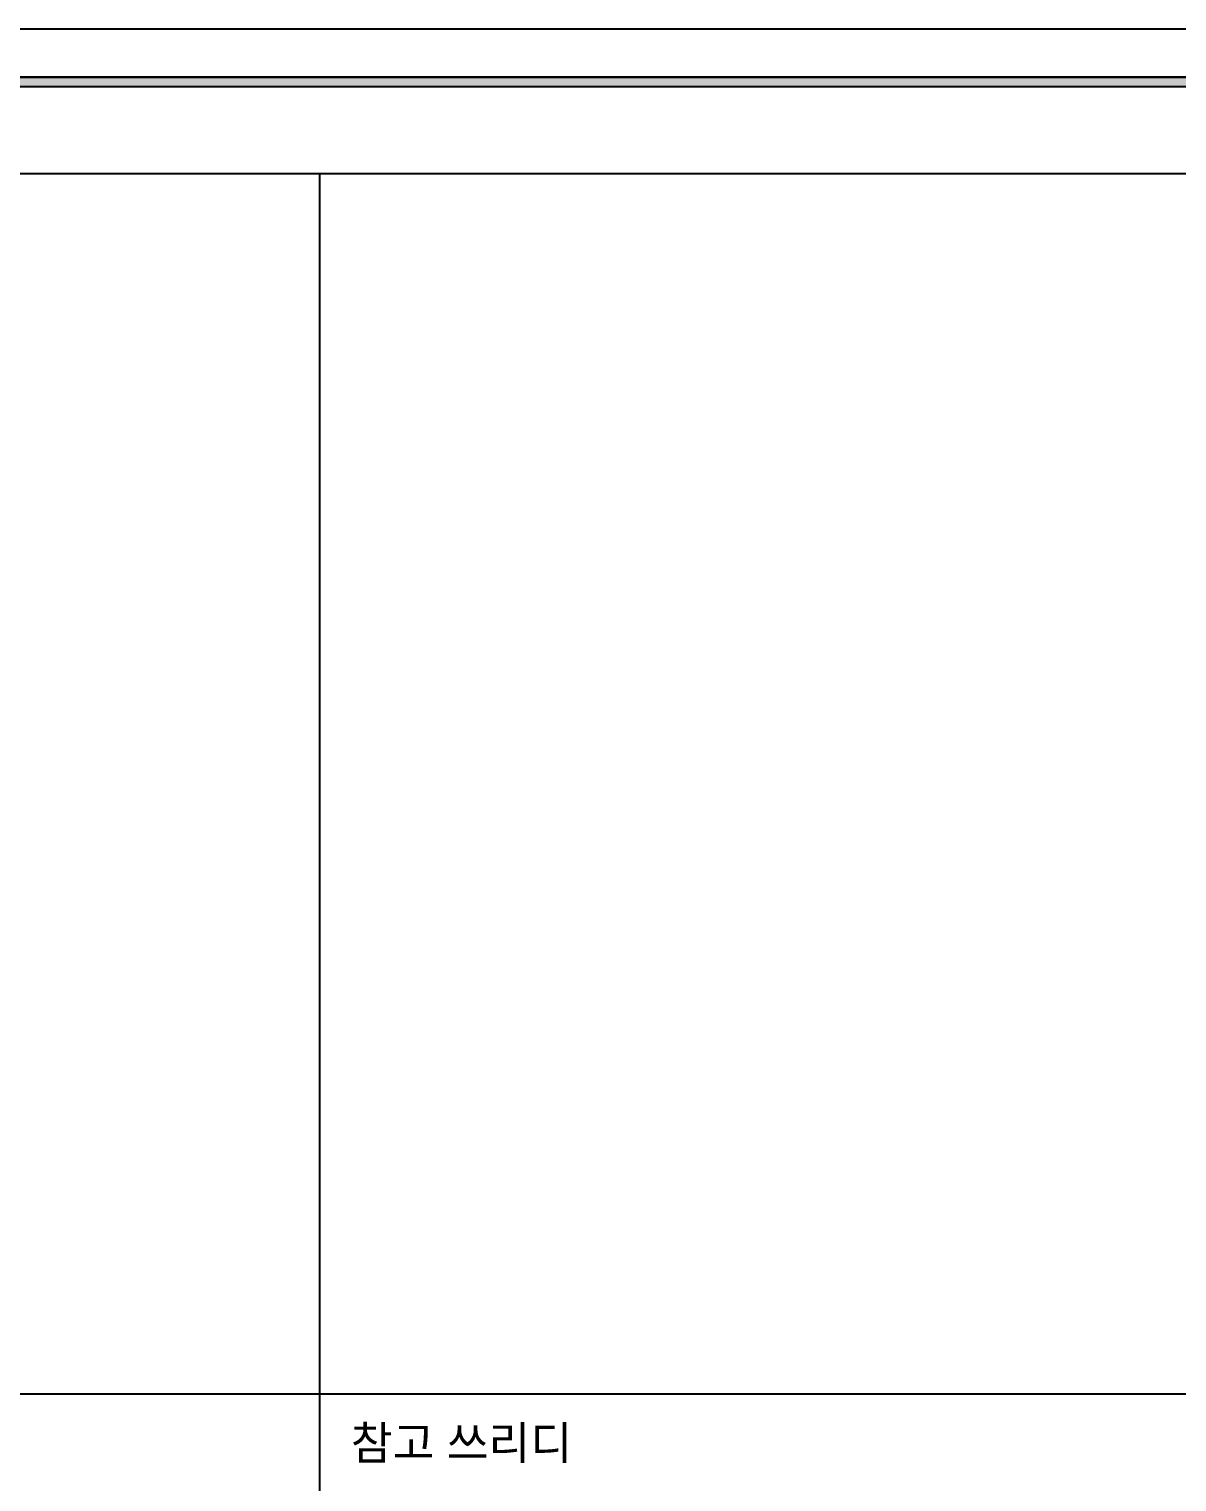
# Model space of a CAD drawing. Header units: inches. Extents: x 211248 to 488355, y -41604 to -7105.
# Drawn here: x 272195 to 275771, y -21440 to -16915 of the extents above; entities that cross this region are included whole.
import ezdxf
from ezdxf.enums import TextEntityAlignment as Align

# ---------------------------------------------------------------- set-up
doc = ezdxf.new("R2010")
doc.units = ezdxf.units.IN
doc.header["$LTSCALE"] = 60
doc.header["$MEASUREMENT"] = 0
for name, color, linetype in [('0-ELC TEXT', 7, 'Continuous'), ('15 HAT', 252, 'Continuous'), ('F-SYM', 7, 'Continuous'), ('FORM(YOURNAME)-1', 1, 'Continuous'), ('FORM(YOURNAME)-11', 1, 'Continuous')]:
    doc.layers.add(name, color=color, linetype=linetype)
doc.styles.add('YOURNAME', font='HY울릉도M.TTF')
doc.styles.add('코레일둥고', font='Korail_Round_Gothic_Medium.ttf')

# ---------------------------------------------------------------- blocks, each defined once
blk = doc.blocks.new('FORM-ELEVATION')
at = {"layer": 'FORM(YOURNAME)-11'}
h = blk.add_hatch(color=256, dxfattribs=at)
h.dxf.hatch_style = 1
h.paths.add_polyline_path([(-10309, 35708), (71691, 35708), (71691, 35508), (-10309, 35508)])
h.paths.add_polyline_path([(-10309, -21492), (71691, -21492), (71691, -21692), (-10309, -21692)])
at = {"layer": 'Defpoints', "color": 158}
for points in [[(-10309, -21692), (71691, -21692), (71691, 35708), (-10309, 35708)], [(-8309, 33708), (61071, 33708), (61071, -19692), (-8309, -19692)]]:
    blk.add_lwpolyline(points, close=True, dxfattribs=at)
at = {"layer": 'FORM(YOURNAME)-11', "color": 250}
blk.add_lwpolyline([(-11309, -22692), (72691, -22692), (72691, 36708), (-11309, 36708)], close=True, dxfattribs=at)
at = {"layer": 'FORM(YOURNAME)-11'}
blk.add_lwpolyline([(-10309, 35708), (71691, 35708), (71691, 35508), (-10309, 35508)], close=True, dxfattribs=at)
at = {"layer": 'FORM(YOURNAME)-11', "color": 3, "style": 'YOURNAME'}
for tag, height, p in [('1', 450, (71041, -1219)), ('2', 450, (71041, -1863)), ('3', 450, (71041, -3150)), ('4', 450, (71041, -5081)), ('5', 515, (71041, -7398)), ('6', 515, (71041, -9650)), ('7', 515, (71041, -11903)), ('8', 515, (71041, -14155)), ('9', 515, (71041, -16408)), ('10', 515, (66791, -18596)), ('11', 515, (71041, -18660)), ('12', 515, (66791, -20848)), ('13', 515, (71041, -20848))]:
    blk.add_attdef(tag, text='', height=height, dxfattribs=at).set_placement(p, align=Align.MIDDLE_RIGHT)
blk = doc.blocks.new('*U465')
at = {"layer": 'FORM(YOURNAME)-1', "xscale": 0.15, "yscale": 0.15, "zscale": 0.15}
blk.add_blockref('FORM-ELEVATION', (269143.8, -22420.8), dxfattribs=at)

msp = doc.modelspace()

# ---------------------------------------------------------------- linework, layer by layer
msp.add_line((273101, -25374.5), (273101, -17364.5))
at = {"layer": 'F-SYM'}
msp.add_line((278714.2, -21167.2), (267897.5, -21167.2), dxfattribs=at)

# ---------------------------------------------------------------- block references
at = {"layer": '15 HAT'}
msp.add_blockref('*U465', (0, 0), dxfattribs=at)

# ---------------------------------------------------------------- texts
at = {"layer": '0-ELC TEXT', "style": '코레일둥고'}
msp.add_text('참고 쓰리디', height=103.94, dxfattribs=at).set_placement((273196.9, -21370.5))

doc.saveas('drawing.dxf')
